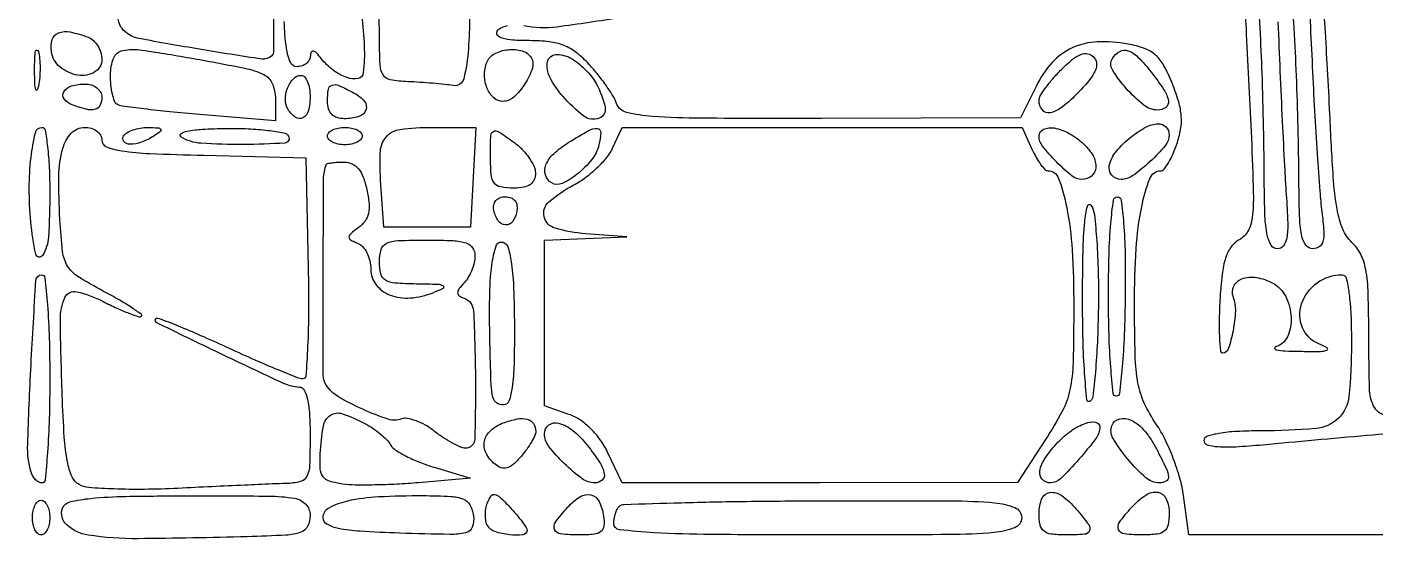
# Model space of a CAD drawing. Extents: x 24 to 1546, y 0 to 2379.
# Drawn here: x 208.4 to 363.7, y 576.1 to 635.6 of the extents above; entities that cross this region are included whole.
import ezdxf

# ---------------------------------------------------------------- set-up
doc = ezdxf.new("R2010")
doc.units = 0
doc.header["$MEASUREMENT"] = 0
doc.layers.get('0').update_dxf_attribs({"linetype": 'CONTINUOUS'})

msp = doc.modelspace()

# ---------------------------------------------------------------- linework, layer by layer
for points in [[(669.79548, 1002.302636, -0.00002), (669.596685, 899.530331, -0.000025), (669.388942, 796.915146, -0.198373)], [(563.917736, 301.759581, -0.00001), (564.039235, 350.115363, -0.198254)], [(330.47682, 18.883074, 0.000013), (445.994116, 18.943074, 0.000017)], [(348.283898, 643.413263, -0.007058), (348.878506, 634.767337, -0.002729), (349.468016, 622.768206, -0.004162), (349.692984, 616.399112, -0.036657), (349.562636, 613.585748, -0.095696), (349.062188, 612.025549, -0.145564), (348.057738, 611.030901, 0.114348), (347.129932, 610.21862, 0.079648), (346.503341, 608.96974, 0.048559), (346.095759, 607.048277, 0.013901), (345.839461, 604.010872, 0.009979), (345.755432, 601.704837, 0.016669), (345.788184, 599.763655, 0.010683), (345.898956, 598.218621, 0.388064), (346.141592, 597.998178, 0.319479), (346.847343, 598.503406, 0.034513), (347.397196, 600.55352, 0.038619), (347.659981, 602.811862, 0.10161), (347.395354, 604.412107, -0.20094), (347.433694, 605.681609, -0.202298), (348.365076, 606.540274, -0.129695), (350.041759, 606.687595, -0.080444), (351.921859, 606.04182, -0.1559), (353.424613, 604.492336, -0.104422), (354.046694, 602.083124, -0.117749), (353.61622, 599.842612, -0.226495), (352.25, 598.689326, 0.423189), (352.15232, 598.516533, 0.282497), (352.335938, 598.350886, 0.033424), (353.374632, 598.229299, 0.009503), (355, 598.179388, 0.004796), (357.424429, 598.174296, 0.088833), (358.175334, 598.314582, 0.632525), (358.196103, 598.570684, 0.035401), (357.25, 599.031162, -0.20014), (355.355277, 600.89525, -0.182846), (355.254109, 603.643905, -0.157319), (357.052075, 606.07401, -0.156696), (359.934259, 607, -0.348606), (360.395848, 606.633653, -0.024017), (360.716548, 604.881626, -0.023273), (360.933125, 602.383473, -0.009985), (361, 599.035184, -0.023717), (360.712822, 592.984429, -0.179398), (359.490026, 590.452222, -0.17178), (356.882421, 589.269972, -0.02136), (350.565741, 589, 0.012277), (347.770139, 588.931348, 0.029842), (345.720167, 588.707488, 0.037683), (344.349085, 588.366482, 0.323556), (344, 587.883504, 0.336085), (344.361392, 587.406584, 0.050861), (345.618353, 587.18789, 0.031683), (347.658989, 587.173025, 0.00958), (350.75, 587.405969, -0.001837), (362.787094, 588.500807, -0.015609), (368.206626, 588.803618, -0.035959)], [(365.085218, 590.810463, -0.246372), (363.68994, 591.640279, -0.130852), (363.097306, 593.619646, -0.007672), (363, 599.961045, 0.007248), (362.928358, 604.903056, 0.037479), (362.645025, 607.619824, 0.070206), (362.064717, 609.376727, 0.09064), (361.052056, 610.736876, -0.109228), (359.997785, 612.267435, -0.053853), (359.3462, 614.550701, -0.026632), (358.90459, 618.303612, -0.004484), (358.507594, 625.525831, 0.002227), (358.245922, 630.713339, 0.002709), (357.952836, 635.570088, 0.002281), (357.66555, 639.652621, 0.018875), (357.456721, 641.5), (357.002365, 644.5), (385.65285, 644.265, -0.001742)], [(355.929088, 641.506846, -0.003592), (356.488238, 631, 0.002399), (356.747313, 625.902713, 0.00257), (357.05003, 620.923437, 0.002435), (357.352968, 616.647538, 0.012091), (357.592992, 614.25, -0.013803), (357.807279, 612.033012, -0.076877), (357.706477, 610.845739, -0.179342), (357.295806, 610.236435, -0.156977), (356.561273, 610, -0.232063), (355.782221, 610.382158, -0.110581), (355.296433, 611.418269, -0.045144), (355.038298, 613.424997, -0.007842), (354.95405, 617.25, 0.007792), (354.690898, 629.251833, 0.010105), (354.056027, 640.239537, 0.011038)], [(259.464185, 640.410544, -0.013819), (259.237805, 633.064434, -0.046812), (258.709668, 629.616586, -0.388581), (257.5, 628.817123, 0.012898), (256.508219, 628.948256, 0.005039), (255.132812, 629.080124, 0.004984), (253.640829, 629.193039, 0.006177), (252.25, 629.267123, -0.033181), (250.232879, 629.484191, -0.216361), (249.41175, 630.045585, -0.127797), (249.062368, 631.213253, -0.00913), (249, 634.628571, 0.020575), (248.901431, 637.022891, 0.037489)], [(352.535503, 636.154516, 0.001322), (352.763426, 630.468426, 0.001249), (353.025489, 624.675077, 0.00124), (353.283076, 619.546375, 0.004367), (353.485716, 616.25, -0.008782), (353.657487, 612.985325, -0.049364), (353.546471, 611.243413, -0.123682), (353.156528, 610.342309, -0.233161), (352.462375, 610, -0.2631), (351.740849, 610.407902, -0.087581), (351.289176, 611.58285, -0.039002), (351.037749, 613.772528, -0.00759), (350.953497, 617.75, 0.006909), (350.706241, 630.224349, 0.011792), (350.110303, 640.628008, 0.014017)], [(246.93384, 636.916201, -0.023037), (247.237341, 633.345398, -0.036611), (247.131699, 630.281385, -0.330666), (246.541726, 629.64344, -0.129443), (245.273292, 629.734547, -0.078548), (243.660065, 630.586609, -0.066528), (242.281803, 631.938029, 0.022859), (241.728367, 632.584417, 0.144091), (241.358234, 632.801679, 0.367653), (241.127687, 632.687442, 0.09546), (241.031803, 632.25, -0.11819), (240.90458, 631.773147, -0.097897), (240.568717, 631.367188, -0.089983), (240.075329, 631.094463, -0.081549), (239.5, 631, -0.300638), (238.722111, 631.514201, -0.066259), (238.272911, 633.135365, -0.028642), (238.025539, 636.193672, -0.004478)], [(379, 577), (360.635924, 577), (342.271848, 577), (341.650779, 581.531193, 0.035154), (341.230927, 583.535443, 0.021801), (340.47341, 585.818499, 0.021834), (339.523708, 588.017834, 0.036405), (338.514855, 589.763327, -0.04067), (337.129311, 592.208392, -0.063972), (336.402038, 594.506569, -0.038186), (336.078523, 597.655475, -0.006511), (336, 603.685081, -0.015595), (336.197739, 610.023417, -0.033764), (336.828845, 614.855376, -0.043029), (337.779875, 618.121052, -0.309722), (339.06269, 619, 0.234326), (339.412033, 619.173232, 0.029075), (339.8997, 619.898482, 0.029374), (340.40817, 620.886949, 0.020238), (340.870605, 622.058663, 0.040986), (341.311379, 623.759996, 0.060863), (341.388225, 625.295665, 0.05333), (341.090934, 626.946865, 0.023983), (340.370641, 629.031696, 0.028826), (339.397318, 631.108605, 0.086468), (338.429777, 632.333904, 0.095834), (337.16515, 633.089924, 0.040594), (335.250619, 633.612762, 0.05761), (331.714788, 633.861926, 0.096154), (328.824072, 633.165357, 0.10166), (326.512118, 631.476835, 0.070666), (324.690662, 628.793011), (322.881325, 625.096369), (299.912634, 625.039436, -0.001637), (286.1132, 625.050421, -0.01699), (280.438843, 625.266423, -0.041147), (277.4424, 625.732397, -0.254298), (276.32538, 626.741252, 0.051812), (275.918384, 627.601906, 0.016478), (275.142247, 628.79118, 0.016251), (274.184255, 630.068073, 0.017416), (273.166316, 631.25, 0.039096), (271.678767, 632.626999, 0.072636), (270.257849, 633.447473, 0.066559), (268.577821, 633.868797, 0.028206), (266.253892, 634, -0.015858), (264.348419, 634.06045, -0.056163), (263.14565, 634.273899, -0.143411), (262.595429, 634.62869, -0.327723), (262.5582, 635.09417, -0.143873), (262.989056, 635.480867, -0.060044), (263.73588, 635.733096, -0.052602)], [(265.617718, 635.732746, 0.07864), (269.433547, 635.610877, 0.012506), (276.853402, 636.732579, 0.014446)], [(230.109045, 358.876355, -0.000048), (230.095006, 206.25)]]:
    msp.add_lwpolyline(points, format="xyb")
for points in [[(236.420371, 647.398458, -0.003642), (236.653248, 641.762121, -0.005758), (236.76204, 636.926436, -0.001779), (236.793001, 632.754224, -0.199916), (236.58665, 632.253317, -0.238266), (235.424949, 631.871448, -0.00367), (228.257341, 633.010215, -0.005253), (221.296994, 634.243779, -0.137641), (219.61024, 635.078377, -0.198031), (218.898812, 636.563427, -0.002419), (218.346804, 647.395777, -0.004014), (217.949002, 657.84585, -0.099433), (218.429866, 660.677829, -0.225868), (219.087096, 661.302629, -0.042087), (220.752072, 661.695463, -0.028374), (223.351269, 661.932238, -0.008528), (227.323862, 662), (235.710493, 662)], [(215.418213, 634.393011, -0.096546), (216.022999, 634.014765, -0.066862), (216.53535, 633.388742, -0.064315), (216.881785, 632.62102, -0.073995), (217, 631.826589, -0.265326), (216.177568, 630.385846, -0.174426), (214.253156, 630.019702, -0.135683), (212.172176, 630.966739, -0.185308), (211.180449, 632.75, -0.108599), (211.284318, 634.127331, -0.231326), (211.991657, 634.892298, -0.14508), (213.346274, 635.003237, -0.040015)], [(209.707261, 628.761659, -0.082665), (209.54341, 628.319562, -0.67161), (209.394187, 628.339362, -0.053901), (209.284834, 629.071102, -0.008901), (209.252183, 630.5, -0.009782), (209.273069, 631.938425, -0.038992), (209.37161, 632.814362, -0.417468), (209.523779, 632.916221, -0.285845), (209.68708, 632.761659, -0.041951), (209.830983, 631.934218, -0.020826), (209.880728, 630.869594, -0.020511), (209.840609, 629.754739, -0.028254)], [(227.566341, 631.944248, -0.005462), (233.455799, 630.82986, -0.06467), (235.653851, 630.084113, -0.179139), (236.644947, 629.04141, -0.101727), (237, 627.314335), (237, 624.763446), (228.25, 625.485951, -0.004152), (224.842882, 625.795792, -0.006076), (221.85, 626.129815, -0.00315), (219.327813, 626.458526, -0.102659), (218.75, 626.663245, -0.172161), (218.459165, 627.019447, -0.031601), (218.220313, 627.848354, -0.03068), (218.054934, 628.899632, -0.023678), (218, 630.059017, -0.093333), (218.366332, 632.00443, -0.256399), (219.402335, 632.870968, -0.086295), (221.62527, 632.9208, -0.006584)], [(266.47486, 632.040677, -0.223145), (266.615201, 630.820127, -0.061982), (265.75791, 629.038234, -0.06135), (264.468127, 627.49061, -0.190629), (263.228068, 627, -0.185084), (262.182135, 627.400904, -0.111857), (261.405668, 628.497884, -0.094752), (261.09509, 629.997413, -0.095715), (261.361626, 631.5, -0.181972), (262.229957, 632.477326, -0.095042), (263.810295, 632.957304, -0.095701), (265.44662, 632.817102, -0.18738)], [(273.977082, 629.042823, -0.067353), (274.993728, 626.316221, -0.374725), (274.310342, 625.049279, -0.258249), (272.538765, 625.310481, -0.050858), (270.108132, 627.590648, -0.060706), (268.629238, 629.778361, -0.167453), (268.370688, 631.595388, -0.341446), (269.269605, 632.387374, -0.139793), (270.962245, 632.020206, -0.043747), (271.799726, 631.472907, -0.028226), (272.66952, 630.705857, -0.028328), (273.440959, 629.852471, -0.046776)], [(329.540382, 628.04215, -0.03307), (327.699996, 626.35936, -0.118278), (326.266999, 625.686276, -0.283538), (325.38108, 626.008573, -0.168906), (325, 627.104472, -0.136311), (325.147716, 627.636237, -0.021059), (325.757074, 628.558217, -0.022173), (326.590451, 629.609117, -0.01765), (327.577273, 630.668182, -0.022419), (328.868001, 631.848076, -0.079925), (329.827269, 632.418178, -0.143758), (330.597047, 632.488542, -0.148833), (331.27068, 632.12932, -0.165812), (331.613519, 631.431679, -0.132925), (331.49925, 630.597711, -0.071276), (330.85062, 629.522429, -0.019725)], [(337.92742, 630.365141, -0.020834), (339.389427, 628.338133, -0.103803), (339.902218, 627.040458, -0.28246), (339.609269, 626.309371, -0.161151), (338.674314, 626, -0.170207), (337.071939, 626.561745, -0.043598), (335.053817, 628.485665, -0.042411), (333.453629, 630.646691, -0.283817), (333.454248, 631.925972, -0.122178), (334.300122, 632.752899, -0.220116), (335.246109, 632.845522, -0.116189), (336.395805, 632.113356, -0.026475)], [(241, 627.5, -0.063558), (240.799983, 625.932867, -0.201613), (240.17197, 625.109807, -0.288412), (239.331668, 625.143828, -0.104168), (238.470404, 626.047887, -0.140661), (238.152905, 627.177126, -0.089475), (238.404266, 628.528689, -0.097524), (239.079802, 629.613918, -0.20781), (239.968615, 630, -0.221565), (240.363381, 629.816037, -0.076987), (240.697031, 629.265625, -0.058543), (240.924517, 628.457285, -0.039364)], [(217, 627.5, -0.108576), (216.793545, 626.560474, -0.224047), (216.229955, 626.088296, -0.12721), (215.222213, 626.084776, -0.029218), (213.587531, 626.604785, -0.13459), (212.664997, 627.283056, -0.314863), (212.61688, 628.095272, -0.185148), (213.503855, 628.774815, -0.072024), (215.059017, 629, -0.075715), (215.800591, 628.887055, -0.089148), (216.429836, 628.559375, -0.100726), (216.850484, 628.07204, -0.128528)], [(246.09375, 627.949827, -0.095407), (247.261374, 627.002452, -0.274462), (247.4243, 626.012943, -0.228239), (246.606998, 625.252366, -0.07531), (244.940983, 625, -0.077002), (244.103605, 625.129729, -0.12387), (243.492623, 625.507601, -0.121293), (243.12506, 626.136347, -0.072026), (243, 627, -0.038923), (243.108849, 628.39616, -0.286825), (243.527473, 628.879019, -0.18267), (244.310275, 628.829263, -0.016643)], [(211, 616.5, -0.014481), (210.851069, 611.358652, -0.129099), (210.156794, 609.225787, -0.670028), (209.391254, 609.366143, -0.028442), (208.818371, 613.107366, -0.023844), (208.635695, 616.958414, -0.029432), (208.848013, 620.545169, -0.026264), (209.336536, 623.382774, -0.350307), (210.109406, 624, -0.365417), (210.46248, 623.702196, -0.012809), (210.738388, 621.796875, -0.018405), (210.935892, 619.375503, -0.011146)], [(217, 622.531735, 0.30982), (217.526123, 621.764157, 0.055352), (219.298632, 621.295589, 0.026465), (222.544085, 620.986564, 0.00451), (228.75, 620.781735), (240.5, 620.5), (240.779877, 607.75, -0.006535), (240.823281, 602.861152, -0.010888), (240.716383, 598.745312, -0.004682), (240.521006, 595.327754, -0.394876), (240.170708, 595, -0.095036), (239.564099, 595.116351, -0.003271), (237.317578, 596.028125, -0.006023), (234.673373, 597.158987, -0.004158), (231.706372, 598.5, 0.004405), (228.744558, 599.836908, 0.006476), (226.116758, 600.954873, 0.003317), (223.879343, 601.855418, 0.112186), (223.31554, 601.942119, 0.765653), (223.236494, 601.537768, 0.002414), (230.531501, 597.994647, 0.002841), (237.892394, 594.51465, 0.097728), (239.75, 594.057881, -0.266425), (240.303845, 593.705203, -0.065542), (240.690551, 592.652753, -0.040867), (240.928964, 590.955252, -0.014463), (241, 588.5, -0.00848), (240.940909, 585.016026, -0.106581), (240.621838, 583.746758, -0.221915), (239.87152, 583.145686, -0.053392), (238.25, 582.930443, 0.004122), (236.632894, 582.876199, 0.000646), (233.446254, 582.738877, 0.000718), (229.689772, 582.566731, 0.000626), (225.758526, 582.375981, -0.009368), (221.909088, 582.256608, -0.012387), (218.401572, 582.300481, -0.009819), (215.49872, 582.465883, -0.108839), (214.393095, 582.799889, -0.164224), (213.567948, 583.71261, -0.05551), (213.033711, 585.448249, -0.030979), (212.675537, 588.281384, -0.007093), (212.435969, 593.104351, -0.005203), (212.217795, 601.815632, -0.10704), (212.732766, 604.374011, -0.365021), (214.109279, 605.054131, -0.05773), (217.160454, 603.918143, 0.010114), (218.732676, 603.155729, 0.015886), (220.115822, 602.571726, 0.010002), (221.263644, 602.155664, 0.2857), (221.557418, 602.224085, 0.463578), (221.538161, 602.456194, 0.009174), (220.430503, 603.216418, 0.014986), (218.991072, 604.105246, 0.008657), (217.210513, 605.091641, -0.017513), (214.242004, 606.805524, -0.116987), (213.051742, 608.010498, -0.108459), (212.486192, 609.66018, -0.014096), (212.164648, 613.389655, -0.017568), (212.051148, 618.392848, -0.062669), (212.489693, 621.559224, -0.123438), (213.478447, 623.333399, -0.207068), (215.019052, 624, -0.072472), (215.776034, 623.8897, -0.087335), (216.418097, 623.568697, -0.100473), (216.847325, 623.091648, -0.133894)], [(223, 623, -0.055643), (221.565383, 622.284637, -0.088074), (220.216129, 622.04511, -0.224569), (219.54257, 622.363698, -0.320535), (219.5, 623, -0.122282), (219.891844, 623.382909, -0.048375), (220.580088, 623.701752, -0.044123), (221.425037, 623.916577, -0.041968), (222.309017, 623.984687, -0.011327), (223.478465, 623.950013, -0.230617), (223.779775, 623.783207, -0.400385), (223.740805, 623.524997, -0.021402)], [(238.50781, 622.987363, -0.56494), (238.100938, 622.196022, -0.01517), (233.330789, 622.019118, -0.017969), (228.395237, 622.163296, -0.125519), (226.121095, 622.903998, -0.53218), (226.110873, 623.267973, -0.109411), (226.829429, 623.574146, -0.03304), (228.581735, 623.783282, -0.009433), (231.319887, 623.876048, -0.014128), (233.884218, 623.842062, -0.020379), (236.14464, 623.655702, -0.016706), (237.951685, 623.370715, -0.209849)], [(247, 623, -0.191087), (246.848523, 622.618118, -0.088204), (246.4125, 622.29375, -0.068025), (245.765418, 622.073693, -0.048028), (245, 622, -0.048028), (244.234582, 622.073693, -0.068025), (243.5875, 622.29375, -0.088204), (243.151477, 622.618118, -0.191087), (243, 623, -0.191087), (243.151477, 623.381882, -0.088204), (243.5875, 623.70625, -0.068025), (244.234582, 623.926307, -0.048028), (245, 624, -0.048028), (245.765418, 623.926307, -0.068025), (246.4125, 623.70625, -0.088204), (246.848523, 623.381882, -0.191087)], [(259.799904, 618.25), (259.5, 612.5), (254.5, 612.5), (249.5, 612.5), (249.186912, 616.864404, -0.02287), (249.079056, 621.030729, -0.167882), (249.75706, 622.873739, -0.192219), (251.375522, 623.77017, -0.031513), (255.018519, 624), (260.099808, 624)], [(266.968575, 618.75, -0.100945), (266.824203, 617.971009, -0.143384), (266.389771, 617.421858, -0.109828), (265.626871, 617.101194, -0.04481), (264.5, 617, -0.043635), (262.940656, 617.136342, -0.202401), (262.197489, 617.616718, -0.134335), (261.853264, 618.620092, -0.015855), (261.777778, 621, -0.012259), (261.828395, 623.064189, -0.274795), (262.145522, 623.542588, -0.263961), (262.727884, 623.503459, -0.01148), (264.468575, 622.296685, -0.04135), (265.415408, 621.479871, -0.040607), (266.221237, 620.513714, -0.043615), (266.782594, 619.548613, -0.105816)], [(324.181954, 621.5, 0.020997), (324.667761, 620.542471, 0.029323), (325.185874, 619.734375, 0.02922), (325.669964, 619.144463, 0.209274), (326, 619, -0.314612), (327.255568, 618.123177, -0.040293), (328.185567, 614.776167, -0.032494), (328.805521, 609.862906, -0.015139), (329, 603.441332, -0.006214), (328.918137, 596.854514, -0.0457), (328.553613, 593.73139, -0.069087), (327.667624, 591.269751, -0.023918), (325.75, 588.006352), (322.5, 583.035935), (299.733821, 583.017967), (276.967643, 583), (275.317632, 586.460109, 0.042813), (274.449078, 587.940644, 0.04335), (273.344285, 589.244966, 0.045846), (272.104298, 590.267865, 0.06577), (270.83381, 590.908089), (268, 591.895961), (268, 601.44798), (268, 611), (272.75, 611.180248), (277.5, 611.360496), (272.75, 611.735039, -0.049593), (269.248239, 612.364271, -0.270219), (267.964972, 613.698137, -0.283394), (268.522069, 615.413208, -0.052653), (271.38237, 617.366719, 0.036101), (272.757665, 618.240826, 0.029563), (274.093175, 619.359898, 0.030517), (275.201371, 620.5418, 0.066268), (275.860931, 621.594123), (276.957122, 624), (300, 624), (323.042878, 624)], [(274.281749, 621.969409, -0.102891), (273.440765, 620.275563, -0.05724), (271.812647, 618.630611, -0.059973), (270.043096, 617.530088, -0.252722), (268.837032, 617.60072, -0.177342), (268.122519, 618.509692, -0.178386), (268.16624, 619.662525, -0.10881), (269.071539, 620.964085, -0.047861), (270.75, 622.241774, -0.010972), (273.127014, 623.644276, -0.148088), (274.101841, 623.859271, -0.406705), (274.503502, 623.402495, -0.051173)], [(330.148165, 622.07659, -0.076485), (331.223867, 620.713502, -0.142504), (331.545176, 619.355449, -0.213909), (331.052779, 618.391462, -0.170907), (329.940983, 618, -0.171612), (328.788613, 618.407524, -0.027884), (327.001233, 620.025136, -0.028006), (325.404663, 621.832818, -0.168433), (325, 623, -0.298646), (325.514413, 623.784428, -0.14792), (326.748496, 623.928515, -0.084772), (328.472431, 623.305827, -0.058634)], [(340, 623.129544, -0.177275), (339.546164, 621.889733, -0.030496), (337.787146, 620.049291, -0.031248), (335.806358, 618.432491, -0.156789), (334.461045, 618, -0.217773), (333.37202, 618.497935, -0.240546), (333.097439, 619.61526, -0.115607), (333.908701, 621.247182, -0.053237), (335.617537, 622.913795, -0.044059), (337.307989, 624.017597, -0.11075), (338.718162, 624.407558, -0.213801), (339.620834, 624.055296, -0.196853)], [(247.538855, 616.823095, -0.029914), (247.789569, 615.233098, -0.077675), (247.722025, 614.078864, -0.101775), (247.329361, 613.190874, -0.080229), (246.58892, 612.441362, 0.016575), (245.676556, 611.726642, 0.204583), (245.481171, 611.341554, 0.294266), (245.658912, 611.021122, 0.031404), (246.47061, 610.649652, -0.119049), (247.055876, 610.24633, -0.065166), (247.550742, 609.523417, -0.059182), (247.886121, 608.610036, -0.058485), (248, 607.639793, 0.165047), (248.604572, 605.858167, 0.139917), (250.208226, 604.667967, 0.109419), (252.555465, 604.331257, 0.076579), (255.167417, 604.938289, 0.020949), (256.333827, 605.463522, 0.611922), (256.335749, 605.719077, 0.112759), (255.719458, 605.880038, 0.003996), (253.25, 605.936614, -0.014612), (250.763066, 606.046448, -0.117885), (249.681339, 606.390626, -0.202224), (249.160995, 607.105796, -0.057546), (249, 608.5, -0.067911), (249.19502, 609.929226, -0.221767), (249.8, 610.636364, -0.098356), (251.099576, 610.941399, -0.008616), (254.5, 611, -0.01053), (257.50355, 610.93674, -0.06865), (258.986111, 610.668182, -0.166608), (259.720114, 610.114268, -0.149638), (260, 609.2, -0.057811), (259.908808, 608.413922, -0.037398), (259.632812, 607.539531, -0.037344), (259.228721, 606.7139, -0.056678), (258.75, 606.075, 0.026382), (258.149887, 605.3676, 0.164145), (258, 604.923333, 0.247772), (258.178067, 604.586056, 0.062037), (258.75, 604.291667, -0.300731), (259.826331, 602.831144, -0.01043), (260.048536, 595.421852, -0.010043), (259.967457, 588.027323, -0.405148), (258.907729, 587, -0.103104), (258.331836, 587.12003, -0.022111), (257.410294, 587.571086, -0.022212), (256.370264, 588.199913, -0.019574), (255.343906, 588.944124, 0.036266), (254.298802, 589.649975, 0.040934), (253.203008, 590.165446, 0.045052), (252.214125, 590.436819, 0.136894), (251.526433, 590.37177, -0.173923), (250.007207, 590.338331, -0.024974), (247.06608, 591.486979, -0.027427), (244.230537, 592.952786, -0.116907), (242.86428, 594.263641, -0.143782), (242.51859, 595.431755, -0.000843), (242.513642, 606.847348, -0.001181), (242.554172, 618.060244, -0.097179), (242.896219, 619.75, -0.255415), (243.019123, 619.848816, -0.013543), (243.533674, 619.926563, -0.018546), (244.17704, 619.981892, -0.012176), (244.920545, 620, -0.107896), (245.827491, 619.801983, -0.113374), (246.550735, 619.245629, -0.083286), (247.111537, 618.273212, -0.035196)], [(264.809629, 614.25, -0.110048), (264.318179, 613.117618, -0.259838), (263.510529, 612.743606, -0.231347), (262.687524, 613.225204, -0.095633), (262.176676, 614.447179, -0.097115), (262.169492, 615.063175, -0.131707), (262.407325, 615.563333, -0.128059), (262.869802, 615.886768, -0.089125), (263.5, 616, -0.090288), (264.162207, 615.879439, -0.143006), (264.620099, 615.535476, -0.134068), (264.839187, 614.980358, -0.075042)], [(334.928692, 604.5, -0.007373), (334.817666, 600.090605, -0.012229), (334.578333, 596.378125, -0.005867), (334.270455, 593.327106, -0.38169), (333.904384, 593, -0.38464), (333.541735, 593.327419, -0.005884), (333.265663, 596.378125, -0.012246), (333.065037, 600.090571, -0.007374), (333, 604.5, -0.006626), (333.064115, 609.337849, -0.015584), (333.272268, 612.943227, -0.011547), (333.571387, 615.604448, -0.375197), (334.024308, 616, -0.377587), (334.476794, 615.601475, -0.012043), (334.747384, 612.972496, -0.015751), (334.916364, 609.378399, -0.006478)], [(331.835177, 603.215027, -0.007639), (331.720435, 599.235352, -0.011746), (331.487695, 595.797327, -0.006262), (331.19116, 592.945449, -0.229163), (330.847921, 592.40601, -0.555815), (330.509149, 592.574285, -0.006163), (330.253575, 595.651678, -0.011481), (330.070047, 599.506646, -0.006464), (330.015313, 604.190983, -0.00476), (330.074207, 609.662096, -0.017702), (330.265985, 613.10257, -0.037073), (330.570102, 614.926736, -0.657795), (331.002568, 615, -0.117492), (331.379166, 613.938847, -0.009146), (331.648074, 610.919414, -0.012086), (331.817677, 607.263791, -0.008935)], [(264.541119, 601.164974, -0.006731), (264.500981, 596.693373, -0.028286), (264.289092, 594.016657, -0.049056), (263.915183, 592.445138, -0.320101), (263.291119, 592, -0.150803), (262.496326, 592.245292, -0.186486), (262.059845, 592.878716, -0.04952), (261.863886, 594.314273, -0.003255), (261.73745, 598.5, -0.008098), (261.693498, 604.367116, -0.028549), (261.941367, 608.129455, -0.048384), (262.434284, 610.338266, -0.416181), (263.25, 610.748307, -0.25162), (263.83721, 610.124043, -0.031985), (264.212695, 608.251214, -0.024479), (264.455265, 605.403315, -0.007884)], [(211, 595, -0.006978), (210.935786, 590.398829, -0.011593), (210.737678, 586.525, -0.005289), (210.465552, 583.325878, -0.386529), (210.106989, 583, -0.124532), (209.73872, 583.093167, -0.072312), (209.370642, 583.367188, -0.064904), (209.058443, 583.772078, -0.06184), (208.854291, 584.25, -0.078124), (208.454304, 587.452649, -0.005364), (208.84272, 596.605766, -0.002043), (209.402518, 606.377562, -0.396368), (210.064338, 607, -0.384304), (210.448274, 606.65377, -0.006343), (210.730507, 603.543713, -0.012467), (210.934449, 599.690674, -0.006987)], [(247.315741, 589.854015, -0.028543), (248.209408, 589.318023, -0.024238), (249.088412, 588.655625, -0.024949), (249.830603, 587.972282, -0.060768), (250.283109, 587.383644, 0.115393), (250.849217, 586.792501, 0.025261), (252.074892, 586.079703, 0.025025), (253.611357, 585.382112, 0.021738), (255.283109, 584.804473), (259.5, 583.549689), (253.5, 583.024845, -0.008845), (251.000645, 582.850702, -0.008393), (248.452585, 582.76126, -0.008373), (246.19685, 582.757747, -0.029075), (244.742844, 582.86455, -0.039799), (243.246949, 583.184972, -0.162871), (242.498089, 583.712247, -0.144778), (242.168482, 584.624098, -0.029289), (242.167201, 586.36455, -0.027563), (242.528266, 589.547964, -0.20456), (243.335114, 590.802334, -0.237122), (244.714695, 590.982694, -0.036899)], [(267, 588.952414, -0.108042), (266.894313, 588.469024, -0.024192), (266.503208, 587.715707, -0.024017), (265.95617, 586.872072, -0.021204), (265.308792, 586.047675, -0.033923), (264.426959, 585.14896, -0.110186), (263.701662, 584.745567, -0.15518), (263.022929, 584.75902, -0.091505), (262.308792, 585.158689, -0.101786), (261.281376, 586.441755, -0.168491), (261.091865, 587.801531, -0.162157), (261.786741, 589.02397, -0.093029), (263.25, 589.914811, -0.041081), (264.85267, 590.374327, -0.112554), (266.022813, 590.342663, -0.183944), (266.727982, 589.844499, -0.149074)], [(338.536985, 586.928479, -0.008854), (339.646322, 584.686849, -0.089895), (339.914914, 583.687366, -0.300579), (339.644553, 583.193359, -0.122118), (338.864671, 583, -0.183795), (337.307296, 583.592489, -0.038092), (335.236207, 585.738707, -0.037027), (333.529956, 588.141812, -0.231457), (333.400467, 589.601216, -0.244063), (334.294417, 590.394208, -0.183686), (335.621166, 590.238984, -0.099894), (337.174358, 588.985765, -0.053929)], [(272.92742, 587.365141, -0.021067), (274.359029, 585.37833, -0.095737), (274.900546, 584.06606, -0.26527), (274.656039, 583.323559, -0.185609), (273.814451, 583, -0.160235), (272.351039, 583.481338, -0.034429), (270.288889, 585.233723, -0.034211), (268.489196, 587.24798, -0.16672), (268, 588.674314, -0.238081), (268.509025, 589.682737, -0.22771), (269.638873, 589.897796, -0.108238), (271.280407, 589.05292, -0.053379)], [(332, 589.459507, -0.162368), (331.560018, 588.140339, -0.019533), (329.597692, 585.728123, -0.01824), (327.45557, 583.467334, -0.196437), (326.311942, 583, -0.209611), (325.362761, 583.416205, -0.235813), (325.088339, 584.366413, -0.105599), (325.710762, 585.870213, -0.037853), (327.174314, 587.685549, -0.049959), (328.697848, 589.013117, -0.066263), (330.323131, 589.868794, -0.11835), (331.512933, 590.008243, -0.379793)], [(211, 579, -0.048028), (210.926307, 578.234582, -0.068025), (210.70625, 577.5875, -0.088204), (210.381882, 577.151477, -0.191087), (210, 577, -0.191087), (209.618118, 577.151477, -0.088204), (209.29375, 577.5875, -0.068025), (209.073693, 578.234582, -0.048028), (209, 579, -0.048028), (209.073693, 579.765418, -0.068025), (209.29375, 580.4125, -0.088204), (209.618118, 580.848523, -0.191087), (210, 581, -0.191087), (210.381882, 580.848523, -0.088204), (210.70625, 580.4125, -0.068025), (210.926307, 579.765418, -0.048028)], [(241, 579.262697, -0.112803), (240.71145, 577.999975, -0.201015), (239.92638, 577.304803, -0.069084), (238.210688, 576.974754, -0.005978), (233.75, 576.795593, -0.005059), (221.187835, 576.568597, -0.040349), (215.408431, 576.989531, -0.144593), (212.950213, 578.148479, -0.312849), (212.483738, 580.082783, -0.247582), (213.329306, 580.817889, -0.033049), (215.739232, 581.217072, -0.02032), (219.762531, 581.448436, -0.003975), (227.01652, 581.512697, -0.002135), (236.244717, 581.481669, -0.037994), (239.206402, 581.233539, -0.166203), (240.49151, 580.549839, -0.190368)], [(259.824796, 579.209976, -0.122141), (259.691832, 577.913318, -0.253863), (258.955561, 577.256651, -0.062579), (257.111075, 577.06022, -0.003489), (251.324796, 577.209976, -0.006577), (246.756851, 577.42028, -0.034988), (244.279148, 577.741961, -0.077171), (242.94517, 578.233581, -0.272367), (242.5, 578.990179, -0.276948), (243.191518, 580.142882, -0.068184), (245.351244, 580.940884, -0.041547), (248.877378, 581.418854, -0.014511), (254, 581.534966, -0.010338), (257.219974, 581.447902, -0.083209), (258.66208, 581.134882, -0.177369), (259.418795, 580.456507, -0.087209)], [(266, 577.541813, -0.382619), (265.534023, 577.022028, -0.055138), (263.98201, 577.023736, -0.050598), (262.318391, 577.382456, -0.177772), (261.470404, 578.047887, -0.089648), (261.266719, 578.565717, -0.046195), (261.194445, 579.260755, -0.043911), (261.252011, 580.011986, -0.050584), (261.440407, 580.705299, -0.058995), (261.854665, 581.492802, -0.298888), (262.291807, 581.671373, -0.144112), (262.881183, 581.365048, -0.013801), (264.02902, 580.199226, -0.011847), (264.78395, 579.349396, -0.01612), (265.421025, 578.545926, -0.012982), (265.904938, 577.856784, -0.147617)], [(274.819551, 579.171672, -0.058296), (274.853367, 578.030959, -0.206759), (274.513543, 577.400846, -0.143672), (273.71872, 577.080581, -0.024416), (272.069551, 577, -0.02526), (269.86698, 577.111344, -0.271066), (269.172786, 577.617946, -0.267968), (269.269946, 578.47658, -0.024818), (270.677007, 580.19559, -0.067005), (272.12226, 581.41643, -0.205295), (273.360795, 581.619673, -0.222003), (274.294914, 580.865468, -0.077289)], [(329.277759, 579.988569, -0.015041), (330.728694, 578.187035, -0.269227), (330.81571, 577.477075, -0.282668), (330.244362, 577.072792, -0.016212), (328, 577, -0.030103), (326.386401, 577.097235, -0.144586), (325.55, 577.458333, -0.173074), (325.126572, 578.175563, -0.047675), (325, 579.5, -0.096569), (325.331879, 581.20233, -0.274605), (326.256915, 581.905133, -0.191754), (327.632835, 581.531452, -0.054704)], [(340, 579.5, -0.047675), (339.873428, 578.175563, -0.173074), (339.45, 577.458333, -0.144586), (338.613599, 577.097235, -0.030103), (337, 577, -0.026246), (334.850981, 577.112886, -0.272646), (334.1676, 577.618845, -0.265009), (334.268199, 578.474895, -0.025125), (335.654988, 580.171259, -0.060225), (337.303361, 581.602265, -0.189185), (338.707909, 581.91734, -0.259093), (339.656261, 581.180841, -0.101205)], [(323, 578.996217, -0.307881), (322.210094, 577.835003, -0.072972), (319.806933, 577.271236, -0.019912), (314.632114, 577.038613, -0.001276), (299.5, 577, -0.002102), (287.180834, 577.051786, -0.012068), (280.65625, 577.264184, -0.013991), (276.651459, 577.60403, -0.381595), (276, 578.333333, -0.040462), (276.045007, 578.88858, -0.035625), (276.179228, 579.454228, -0.037333), (276.375894, 579.948294, -0.083175), (276.610137, 580.276804, -0.190658), (277.185033, 580.525718, -0.000902), (283.764944, 580.723208, -0.003986), (291.291234, 580.875477, -0.002488), (300.110137, 580.939688, -0.00131), (314.84961, 580.935042, -0.020445), (319.889951, 580.714041, -0.075852), (322.222918, 580.15272, -0.304759)]]:
    msp.add_lwpolyline(points, format="xyb", close=True)

doc.saveas('drawing.dxf')
